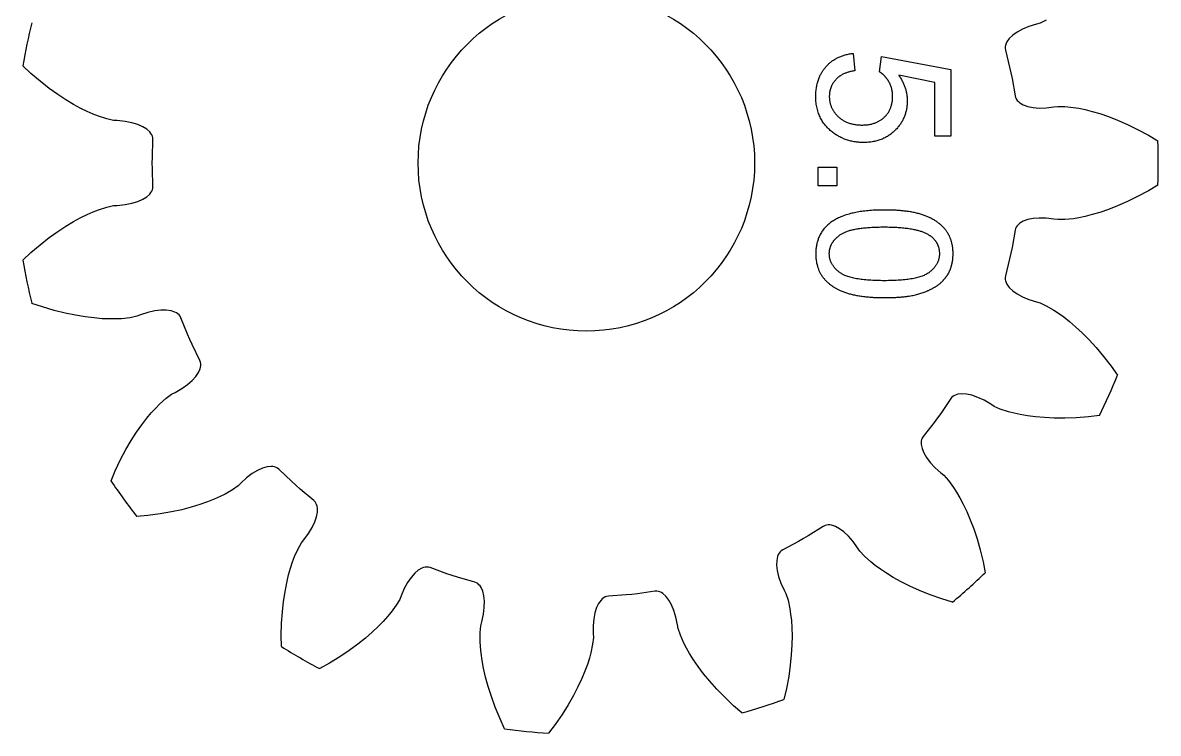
# Model space of a CAD drawing. Header units: millimetres. Extents: x 10 to 192, y -91 to 170.
# Drawn here: x 25.12 to 42, y 149.52 to 160.09 of the extents above; entities that cross this region are included whole.
import ezdxf

# ---------------------------------------------------------------- set-up
doc = ezdxf.new("R2010")
doc.units = ezdxf.units.MM
doc.layers.add('Sketch plane 01', color=7, linetype='Continuous')

msp = doc.modelspace()

# ---------------------------------------------------------------- linework, layer by layer
at = {"layer": 'Sketch plane 01'}
for p, q in [((39.982, 159.99), (39.901, 159.946)), ((39.982, 159.99), (39.901, 159.946)), ((40.078, 160.031), (39.982, 159.99)), ((40.078, 160.031), (39.982, 159.99)), ((40.188, 160.066), (40.078, 160.031)), ((40.188, 160.066), (40.078, 160.031)), ((40.244, 160.081), (40.188, 160.066)), ((40.244, 160.081), (40.188, 160.066)), ((40.336, 160.123), (40.244, 160.081)), ((40.336, 160.123), (40.244, 160.081)), ((39.785, 159.85), (39.749, 159.801)), ((39.785, 159.85), (39.749, 159.801)), ((39.836, 159.899), (39.785, 159.85)), ((39.836, 159.899), (39.785, 159.85)), ((39.901, 159.946), (39.836, 159.899)), ((39.901, 159.946), (39.836, 159.899)), ((39.724, 159.73), (39.723, 159.707)), ((39.724, 159.73), (39.723, 159.707)), ((39.723, 159.707), (39.727, 159.68)), ((39.723, 159.707), (39.727, 159.68)), ((39.729, 159.753), (39.724, 159.73)), ((39.729, 159.753), (39.724, 159.73)), ((39.727, 159.68), (39.791, 159.423)), ((39.727, 159.68), (39.791, 159.423)), ((39.737, 159.777), (39.729, 159.753)), ((39.737, 159.777), (39.729, 159.753)), ((39.749, 159.801), (39.737, 159.777)), ((39.749, 159.801), (39.737, 159.777)), ((37.467, 159.63), (37.489, 159.372)), ((37.858, 159.356), (37.888, 159.586)), ((37.888, 159.586), (38.915, 159.393)), ((25.244, 159.333), (25.124, 159.445)), ((25.244, 159.333), (25.124, 159.445)), ((25.383, 159.215), (25.244, 159.333)), ((25.383, 159.215), (25.244, 159.333)), ((38.915, 159.393), (38.915, 158.399)), ((39.791, 159.423), (39.809, 159.341)), ((39.791, 159.423), (39.809, 159.341)), ((39.809, 159.341), (39.826, 159.259)), ((39.809, 159.341), (39.826, 159.259)), ((25.516, 159.11), (25.383, 159.215)), ((25.516, 159.11), (25.383, 159.215)), ((38.681, 159.196), (38.143, 159.304)), ((38.681, 158.399), (38.681, 159.196)), ((39.826, 159.259), (39.872, 158.999)), ((39.826, 159.259), (39.872, 158.999)), ((25.644, 159.018), (25.516, 159.11)), ((25.644, 159.018), (25.516, 159.11)), ((25.765, 158.939), (25.644, 159.018)), ((25.765, 158.939), (25.644, 159.018)), ((39.872, 158.999), (39.88, 158.972)), ((39.872, 158.999), (39.88, 158.972)), ((25.881, 158.869), (25.765, 158.939)), ((25.881, 158.869), (25.765, 158.939)), ((25.986, 158.812), (25.881, 158.869)), ((25.986, 158.812), (25.881, 158.869)), ((26, 158.805), (25.986, 158.812)), ((26.083, 158.764), (25.986, 158.812)), ((39.88, 158.972), (39.89, 158.952)), ((39.88, 158.972), (39.89, 158.952)), ((39.89, 158.952), (39.904, 158.932)), ((39.89, 158.952), (39.904, 158.932)), ((39.904, 158.932), (39.921, 158.914)), ((39.904, 158.932), (39.921, 158.914)), ((39.921, 158.914), (39.942, 158.896)), ((39.921, 158.914), (39.942, 158.896)), ((39.942, 158.896), (39.994, 158.866)), ((39.942, 158.896), (39.994, 158.866)), ((39.994, 158.866), (40.06, 158.842)), ((39.994, 158.866), (40.06, 158.842)), ((40.06, 158.842), (40.139, 158.826)), ((40.06, 158.842), (40.139, 158.826)), ((40.139, 158.826), (40.231, 158.818)), ((40.139, 158.826), (40.231, 158.818)), ((40.231, 158.818), (40.335, 158.82)), ((40.231, 158.818), (40.335, 158.82)), ((40.335, 158.82), (40.45, 158.833)), ((40.335, 158.82), (40.45, 158.833)), ((40.45, 158.833), (40.507, 158.842)), ((40.45, 158.833), (40.507, 158.842)), ((40.507, 158.842), (40.609, 158.841)), ((40.507, 158.842), (40.609, 158.841)), ((40.609, 158.841), (40.738, 158.828)), ((40.609, 158.841), (40.738, 158.828)), ((40.738, 158.828), (40.82, 158.814)), ((40.738, 158.828), (40.82, 158.814)), ((40.82, 158.814), (40.914, 158.795)), ((40.82, 158.814), (40.914, 158.795)), ((26.171, 158.725), (26.083, 158.764)), ((26.171, 158.725), (26.083, 158.764)), ((26.248, 158.695), (26.171, 158.725)), ((26.248, 158.695), (26.171, 158.725)), ((26.372, 158.655), (26.248, 158.695)), ((26.372, 158.655), (26.248, 158.695)), ((26.471, 158.633), (26.372, 158.655)), ((26.471, 158.633), (26.372, 158.655)), ((40.914, 158.795), (41.018, 158.768)), ((40.914, 158.795), (41.018, 158.768)), ((41.018, 158.768), (41.133, 158.734)), ((41.018, 158.768), (41.133, 158.734)), ((41.133, 158.734), (41.261, 158.69)), ((41.133, 158.734), (41.261, 158.69)), ((41.261, 158.69), (41.396, 158.638)), ((41.261, 158.69), (41.396, 158.638)), ((41.396, 158.638), (41.54, 158.574)), ((41.396, 158.638), (41.54, 158.574)), ((26.528, 158.63), (26.471, 158.633)), ((26.528, 158.63), (26.471, 158.633)), ((26.644, 158.619), (26.528, 158.63)), ((26.644, 158.619), (26.528, 158.63)), ((26.746, 158.599), (26.644, 158.619)), ((26.746, 158.599), (26.644, 158.619)), ((26.834, 158.572), (26.746, 158.599)), ((26.834, 158.572), (26.746, 158.599)), ((26.908, 158.54), (26.834, 158.572)), ((26.908, 158.54), (26.834, 158.572)), ((26.968, 158.503), (26.908, 158.54)), ((26.968, 158.503), (26.908, 158.54)), ((27.013, 158.463), (26.968, 158.503)), ((27.013, 158.463), (26.968, 158.503)), ((41.54, 158.574), (41.692, 158.499)), ((41.54, 158.574), (41.692, 158.499)), ((41.692, 158.499), (41.853, 158.412)), ((41.692, 158.499), (41.853, 158.412)), ((27.029, 158.441), (27.013, 158.463)), ((27.029, 158.441), (27.013, 158.463)), ((27.043, 158.42), (27.029, 158.441)), ((27.043, 158.42), (27.029, 158.441)), ((27.052, 158.398), (27.043, 158.42)), ((27.052, 158.398), (27.043, 158.42)), ((27.051, 158.084), (27.059, 158.348)), ((27.051, 158.084), (27.059, 158.348)), ((27.058, 158.376), (27.052, 158.398)), ((27.058, 158.376), (27.052, 158.398)), ((27.059, 158.348), (27.058, 158.376)), ((27.059, 158.348), (27.058, 158.376)), ((38.915, 158.399), (38.681, 158.399)), ((41.853, 158.412), (41.994, 158.328)), ((41.853, 158.412), (41.994, 158.328)), ((27.05, 158), (27.051, 158.084)), ((27.05, 158), (27.051, 158.084)), ((27.051, 157.916), (27.05, 158)), ((27.051, 157.916), (27.05, 158)), ((27.059, 157.652), (27.051, 157.916)), ((27.059, 157.652), (27.051, 157.916)), ((36.944, 157.66), (36.944, 157.939)), ((36.944, 157.939), (37.223, 157.939)), ((37.223, 157.939), (37.223, 157.66)), ((27.052, 157.602), (27.058, 157.624)), ((27.052, 157.602), (27.058, 157.624)), ((27.058, 157.624), (27.059, 157.652)), ((27.058, 157.624), (27.059, 157.652)), ((37.223, 157.66), (36.944, 157.66)), ((41.994, 157.672), (41.853, 157.588)), ((41.994, 157.672), (41.853, 157.588)), ((26.834, 157.428), (26.908, 157.46)), ((26.834, 157.428), (26.908, 157.46)), ((26.908, 157.46), (26.968, 157.497)), ((26.908, 157.46), (26.968, 157.497)), ((26.968, 157.497), (27.013, 157.537)), ((26.968, 157.497), (27.013, 157.537)), ((27.013, 157.537), (27.029, 157.559)), ((27.013, 157.537), (27.029, 157.559)), ((27.029, 157.559), (27.043, 157.58)), ((27.029, 157.559), (27.043, 157.58)), ((27.043, 157.58), (27.052, 157.602)), ((27.043, 157.58), (27.052, 157.602)), ((41.692, 157.501), (41.54, 157.426)), ((41.692, 157.501), (41.54, 157.426)), ((41.853, 157.588), (41.692, 157.501)), ((41.853, 157.588), (41.692, 157.501)), ((26.171, 157.275), (26.248, 157.305)), ((26.171, 157.275), (26.248, 157.305)), ((26.248, 157.305), (26.372, 157.345)), ((26.248, 157.305), (26.372, 157.345)), ((26.248, 157.305), (26.248, 157.305)), ((26.372, 157.345), (26.471, 157.367)), ((26.372, 157.345), (26.471, 157.367)), ((26.471, 157.367), (26.528, 157.37)), ((26.471, 157.367), (26.528, 157.37)), ((26.528, 157.37), (26.644, 157.381)), ((26.528, 157.37), (26.644, 157.381)), ((26.644, 157.381), (26.746, 157.401)), ((26.644, 157.381), (26.746, 157.401)), ((26.746, 157.401), (26.834, 157.428)), ((26.746, 157.401), (26.834, 157.428)), ((41.261, 157.31), (41.133, 157.266)), ((41.261, 157.31), (41.133, 157.266)), ((41.396, 157.362), (41.261, 157.31)), ((41.396, 157.362), (41.261, 157.31)), ((41.54, 157.426), (41.396, 157.362)), ((41.54, 157.426), (41.396, 157.362)), ((25.765, 157.061), (25.881, 157.131)), ((25.765, 157.061), (25.881, 157.131)), ((25.881, 157.131), (25.986, 157.188)), ((25.881, 157.131), (25.986, 157.188)), ((25.986, 157.188), (26.083, 157.236)), ((25.986, 157.188), (26.083, 157.236)), ((26.083, 157.236), (26.171, 157.275)), ((26.083, 157.236), (26.171, 157.275)), ((39.994, 157.134), (39.942, 157.104)), ((39.994, 157.134), (39.942, 157.104)), ((40.06, 157.158), (39.994, 157.134)), ((40.06, 157.158), (39.994, 157.134)), ((40.139, 157.174), (40.06, 157.158)), ((40.139, 157.174), (40.06, 157.158)), ((40.231, 157.182), (40.139, 157.174)), ((40.231, 157.182), (40.139, 157.174)), ((40.335, 157.18), (40.231, 157.182)), ((40.335, 157.18), (40.231, 157.182)), ((40.45, 157.167), (40.335, 157.18)), ((40.45, 157.167), (40.335, 157.18)), ((40.507, 157.158), (40.45, 157.167)), ((40.507, 157.158), (40.45, 157.167)), ((40.609, 157.159), (40.507, 157.158)), ((40.609, 157.159), (40.507, 157.158)), ((40.738, 157.172), (40.609, 157.159)), ((40.738, 157.172), (40.609, 157.159)), ((40.82, 157.186), (40.738, 157.172)), ((40.82, 157.186), (40.738, 157.172)), ((40.914, 157.205), (40.82, 157.186)), ((40.914, 157.205), (40.82, 157.186)), ((41.018, 157.232), (40.914, 157.205)), ((41.018, 157.232), (40.914, 157.205)), ((41.133, 157.266), (41.018, 157.232)), ((41.133, 157.266), (41.018, 157.232)), ((25.516, 156.89), (25.644, 156.982)), ((25.516, 156.89), (25.644, 156.982)), ((25.644, 156.982), (25.765, 157.061)), ((25.644, 156.982), (25.765, 157.061)), ((39.872, 157.001), (39.826, 156.741)), ((39.872, 157.001), (39.826, 156.741)), ((39.88, 157.028), (39.872, 157.001)), ((39.88, 157.028), (39.872, 157.001)), ((39.89, 157.048), (39.88, 157.028)), ((39.89, 157.048), (39.88, 157.028)), ((39.904, 157.068), (39.89, 157.048)), ((39.904, 157.068), (39.89, 157.048)), ((39.921, 157.086), (39.904, 157.068)), ((39.921, 157.086), (39.904, 157.068)), ((39.942, 157.104), (39.921, 157.086)), ((39.942, 157.104), (39.921, 157.086)), ((25.244, 156.667), (25.383, 156.785)), ((25.244, 156.667), (25.383, 156.785)), ((25.383, 156.785), (25.516, 156.89)), ((25.383, 156.785), (25.516, 156.89)), ((25.124, 156.555), (25.244, 156.667)), ((25.124, 156.555), (25.244, 156.667)), ((39.809, 156.659), (39.791, 156.577)), ((39.809, 156.659), (39.791, 156.577)), ((39.826, 156.741), (39.809, 156.659)), ((39.826, 156.741), (39.809, 156.659)), ((39.791, 156.577), (39.727, 156.32)), ((39.791, 156.577), (39.727, 156.32)), ((39.727, 156.32), (39.723, 156.293)), ((39.727, 156.32), (39.723, 156.293)), ((39.723, 156.293), (39.724, 156.27)), ((39.723, 156.293), (39.724, 156.27)), ((39.724, 156.27), (39.729, 156.247)), ((39.724, 156.27), (39.729, 156.247)), ((39.729, 156.247), (39.737, 156.223)), ((39.729, 156.247), (39.737, 156.223)), ((39.737, 156.223), (39.749, 156.199)), ((39.737, 156.223), (39.749, 156.199)), ((39.749, 156.199), (39.785, 156.15)), ((39.749, 156.199), (39.785, 156.15)), ((39.785, 156.15), (39.836, 156.101)), ((39.785, 156.15), (39.836, 156.101)), ((39.836, 156.101), (39.901, 156.054)), ((39.836, 156.101), (39.901, 156.054)), ((39.901, 156.054), (39.982, 156.01)), ((39.901, 156.054), (39.982, 156.01)), ((39.982, 156.01), (40.078, 155.969)), ((39.982, 156.01), (40.078, 155.969)), ((40.078, 155.969), (40.188, 155.934)), ((40.078, 155.969), (40.188, 155.934)), ((25.416, 155.86), (25.26, 155.913)), ((25.416, 155.86), (25.26, 155.913)), ((25.591, 155.808), (25.416, 155.86)), ((25.591, 155.808), (25.416, 155.86)), ((25.755, 155.767), (25.591, 155.808)), ((25.755, 155.767), (25.591, 155.808)), ((26.985, 155.777), (26.875, 155.74)), ((26.985, 155.777), (26.875, 155.74)), ((27.086, 155.8), (26.985, 155.777)), ((27.086, 155.8), (26.985, 155.777)), ((27.177, 155.812), (27.086, 155.8)), ((27.177, 155.812), (27.086, 155.8)), ((27.258, 155.812), (27.177, 155.812)), ((27.258, 155.812), (27.177, 155.812)), ((27.328, 155.803), (27.258, 155.812)), ((27.328, 155.803), (27.258, 155.812)), ((27.385, 155.784), (27.328, 155.803)), ((27.385, 155.784), (27.328, 155.803)), ((27.409, 155.771), (27.385, 155.784)), ((27.409, 155.771), (27.385, 155.784)), ((27.43, 155.757), (27.409, 155.771)), ((27.43, 155.757), (27.409, 155.771)), ((40.188, 155.934), (40.244, 155.919)), ((40.188, 155.934), (40.244, 155.919)), ((40.244, 155.919), (40.336, 155.877)), ((40.244, 155.919), (40.336, 155.877)), ((40.336, 155.877), (40.449, 155.812)), ((40.336, 155.877), (40.449, 155.812)), ((40.449, 155.812), (40.518, 155.767)), ((40.449, 155.812), (40.518, 155.767)), ((25.91, 155.735), (25.755, 155.767)), ((25.91, 155.735), (25.755, 155.767)), ((26.052, 155.711), (25.91, 155.735)), ((26.052, 155.711), (25.91, 155.735)), ((26.186, 155.695), (26.052, 155.711)), ((26.186, 155.695), (26.052, 155.711)), ((26.306, 155.685), (26.186, 155.695)), ((26.306, 155.685), (26.186, 155.695)), ((26.414, 155.681), (26.306, 155.685)), ((26.414, 155.681), (26.306, 155.685)), ((26.51, 155.682), (26.414, 155.681)), ((26.51, 155.682), (26.414, 155.681)), ((26.592, 155.685), (26.51, 155.682)), ((26.592, 155.685), (26.51, 155.682)), ((26.721, 155.699), (26.592, 155.685)), ((26.721, 155.699), (26.592, 155.685)), ((26.821, 155.72), (26.721, 155.699)), ((26.821, 155.72), (26.721, 155.699)), ((26.875, 155.74), (26.821, 155.72)), ((26.875, 155.74), (26.821, 155.72)), ((27.448, 155.741), (27.43, 155.757)), ((27.448, 155.741), (27.43, 155.757)), ((27.462, 155.723), (27.448, 155.741)), ((27.462, 155.723), (27.448, 155.741)), ((27.475, 155.698), (27.462, 155.723)), ((27.475, 155.698), (27.462, 155.723)), ((27.574, 155.454), (27.475, 155.698)), ((27.574, 155.454), (27.475, 155.698)), ((40.518, 155.767), (40.596, 155.711)), ((40.518, 155.767), (40.596, 155.711)), ((40.596, 155.711), (40.681, 155.644)), ((40.596, 155.711), (40.681, 155.644)), ((40.681, 155.644), (40.772, 155.566)), ((40.681, 155.644), (40.772, 155.566)), ((27.608, 155.377), (27.574, 155.454)), ((27.608, 155.377), (27.574, 155.454)), ((40.772, 155.566), (40.871, 155.474)), ((40.772, 155.566), (40.871, 155.474)), ((40.871, 155.474), (40.972, 155.371)), ((40.871, 155.474), (40.972, 155.371)), ((27.642, 155.3), (27.608, 155.377)), ((27.642, 155.3), (27.608, 155.377)), ((27.758, 155.062), (27.642, 155.3)), ((27.758, 155.062), (27.642, 155.3)), ((40.972, 155.371), (41.078, 155.254)), ((40.972, 155.371), (41.078, 155.254)), ((41.078, 155.254), (41.187, 155.124)), ((41.078, 155.254), (41.187, 155.124)), ((41.187, 155.124), (41.298, 154.979)), ((41.187, 155.124), (41.298, 154.979)), ((27.737, 154.884), (27.762, 154.939)), ((27.737, 154.884), (27.762, 154.939)), ((27.767, 155.036), (27.758, 155.062)), ((27.767, 155.036), (27.758, 155.062)), ((27.762, 154.939), (27.768, 154.965)), ((27.762, 154.939), (27.768, 154.965)), ((27.771, 155.014), (27.767, 155.036)), ((27.771, 155.014), (27.767, 155.036)), ((27.768, 154.965), (27.772, 154.99)), ((27.768, 154.965), (27.772, 154.99)), ((27.772, 154.99), (27.771, 155.014)), ((27.772, 154.99), (27.771, 155.014)), ((41.298, 154.979), (41.393, 154.845)), ((41.298, 154.979), (41.393, 154.845)), ((27.573, 154.706), (27.643, 154.766)), ((27.573, 154.706), (27.643, 154.766)), ((27.643, 154.766), (27.698, 154.825)), ((27.643, 154.766), (27.698, 154.825)), ((27.698, 154.825), (27.737, 154.884)), ((27.698, 154.825), (27.737, 154.884)), ((27.336, 154.562), (27.387, 154.588)), ((27.336, 154.562), (27.387, 154.588)), ((27.387, 154.588), (27.488, 154.646)), ((27.387, 154.588), (27.488, 154.646)), ((27.488, 154.646), (27.573, 154.706)), ((27.488, 154.646), (27.573, 154.706)), ((27.158, 154.415), (27.254, 154.502)), ((27.158, 154.415), (27.254, 154.502)), ((27.254, 154.502), (27.336, 154.562)), ((27.254, 154.502), (27.336, 154.562)), ((38.915, 154.496), (38.767, 154.277)), ((38.915, 154.496), (38.767, 154.277)), ((38.933, 154.517), (38.915, 154.496)), ((38.933, 154.517), (38.915, 154.496)), ((38.95, 154.532), (38.933, 154.517)), ((38.95, 154.532), (38.933, 154.517)), ((38.971, 154.544), (38.95, 154.532)), ((38.971, 154.544), (38.95, 154.532)), ((38.994, 154.554), (38.971, 154.544)), ((38.994, 154.554), (38.971, 154.544)), ((39.02, 154.561), (38.994, 154.554)), ((39.02, 154.561), (38.994, 154.554)), ((39.08, 154.567), (39.02, 154.561)), ((39.08, 154.567), (39.02, 154.561)), ((39.15, 154.562), (39.08, 154.567)), ((39.15, 154.562), (39.08, 154.567)), ((39.229, 154.545), (39.15, 154.562)), ((39.229, 154.545), (39.15, 154.562)), ((39.316, 154.515), (39.229, 154.545)), ((39.316, 154.515), (39.229, 154.545)), ((39.411, 154.471), (39.316, 154.515)), ((39.411, 154.471), (39.316, 154.515)), ((39.511, 154.412), (39.411, 154.471)), ((39.511, 154.412), (39.411, 154.471)), ((26.966, 154.203), (27.035, 154.285)), ((26.966, 154.203), (27.035, 154.285)), ((27.035, 154.285), (27.1, 154.356)), ((27.035, 154.285), (27.1, 154.356)), ((27.1, 154.356), (27.158, 154.415)), ((27.1, 154.356), (27.158, 154.415)), ((38.767, 154.277), (38.718, 154.209)), ((38.767, 154.277), (38.718, 154.209)), ((39.559, 154.381), (39.511, 154.412)), ((39.559, 154.381), (39.511, 154.412)), ((39.652, 154.34), (39.559, 154.381)), ((39.652, 154.34), (39.559, 154.381)), ((39.776, 154.3), (39.652, 154.34)), ((39.776, 154.3), (39.652, 154.34)), ((39.856, 154.279), (39.776, 154.3)), ((39.856, 154.279), (39.776, 154.3)), ((39.949, 154.259), (39.856, 154.279)), ((39.949, 154.259), (39.856, 154.279)), ((40.056, 154.24), (39.949, 154.259)), ((40.056, 154.24), (39.949, 154.259)), ((26.815, 153.996), (26.893, 154.107)), ((26.815, 153.996), (26.893, 154.107)), ((26.893, 154.107), (26.966, 154.203)), ((26.893, 154.107), (26.966, 154.203)), ((38.668, 154.141), (38.506, 153.933)), ((38.668, 154.141), (38.506, 153.933)), ((38.718, 154.209), (38.668, 154.141)), ((38.718, 154.209), (38.668, 154.141)), ((40.175, 154.224), (40.056, 154.24)), ((40.175, 154.224), (40.056, 154.24)), ((40.31, 154.213), (40.175, 154.224)), ((40.31, 154.213), (40.175, 154.224)), ((40.454, 154.206), (40.31, 154.213)), ((40.454, 154.206), (40.31, 154.213)), ((40.611, 154.205), (40.454, 154.206)), ((40.611, 154.205), (40.454, 154.206)), ((40.781, 154.212), (40.611, 154.205)), ((40.781, 154.212), (40.611, 154.205)), ((40.963, 154.226), (40.781, 154.212)), ((40.963, 154.226), (40.781, 154.212)), ((41.126, 154.246), (40.963, 154.226)), ((41.126, 154.246), (40.963, 154.226)), ((26.737, 153.875), (26.815, 153.996)), ((26.737, 153.875), (26.815, 153.996)), ((38.506, 153.933), (38.491, 153.909)), ((38.506, 153.933), (38.491, 153.909)), ((26.658, 153.739), (26.737, 153.875)), ((26.658, 153.739), (26.737, 153.875)), ((38.477, 153.865), (38.475, 153.84)), ((38.477, 153.865), (38.475, 153.84)), ((38.475, 153.84), (38.477, 153.813)), ((38.475, 153.84), (38.477, 153.813)), ((38.483, 153.888), (38.477, 153.865)), ((38.483, 153.888), (38.477, 153.865)), ((38.477, 153.813), (38.489, 153.753)), ((38.477, 153.813), (38.489, 153.753)), ((38.491, 153.909), (38.483, 153.888)), ((38.491, 153.909), (38.483, 153.888)), ((38.489, 153.753), (38.515, 153.688)), ((38.489, 153.753), (38.515, 153.688)), ((26.5, 153.424), (26.579, 153.589)), ((26.5, 153.424), (26.579, 153.589)), ((26.579, 153.589), (26.658, 153.739)), ((26.579, 153.589), (26.658, 153.739)), ((38.515, 153.688), (38.556, 153.619)), ((38.515, 153.688), (38.556, 153.619)), ((38.556, 153.619), (38.612, 153.545)), ((38.556, 153.619), (38.612, 153.545)), ((26.436, 153.273), (26.5, 153.424)), ((26.436, 153.273), (26.5, 153.424)), ((28.614, 153.429), (28.535, 153.382)), ((28.614, 153.429), (28.535, 153.382)), ((28.688, 153.463), (28.614, 153.429)), ((28.688, 153.463), (28.614, 153.429)), ((28.755, 153.482), (28.688, 153.463)), ((28.755, 153.482), (28.688, 153.463)), ((28.815, 153.488), (28.755, 153.482)), ((28.815, 153.488), (28.755, 153.482)), ((28.842, 153.487), (28.815, 153.488)), ((28.842, 153.487), (28.815, 153.488)), ((28.867, 153.482), (28.842, 153.487)), ((28.867, 153.482), (28.842, 153.487)), ((28.89, 153.474), (28.867, 153.482)), ((28.89, 153.474), (28.867, 153.482)), ((28.91, 153.464), (28.89, 153.474)), ((28.91, 153.464), (28.89, 153.474)), ((28.932, 153.447), (28.91, 153.464)), ((28.932, 153.447), (28.91, 153.464)), ((29.122, 153.263), (28.932, 153.447)), ((29.122, 153.263), (28.932, 153.447)), ((38.612, 153.545), (38.683, 153.469)), ((38.612, 153.545), (38.683, 153.469)), ((38.683, 153.469), (38.77, 153.392)), ((38.683, 153.469), (38.77, 153.392)), ((28.367, 153.241), (28.326, 153.2)), ((28.367, 153.241), (28.326, 153.2)), ((28.452, 153.319), (28.367, 153.241)), ((28.452, 153.319), (28.367, 153.241)), ((28.535, 153.382), (28.452, 153.319)), ((28.535, 153.382), (28.452, 153.319)), ((29.184, 153.207), (29.122, 153.263)), ((29.184, 153.207), (29.122, 153.263)), ((38.77, 153.392), (38.814, 153.356)), ((38.77, 153.392), (38.814, 153.356)), ((38.814, 153.356), (38.882, 153.28)), ((38.814, 153.356), (38.882, 153.28)), ((38.882, 153.28), (38.958, 153.175)), ((38.882, 153.28), (38.958, 153.175)), ((28.131, 153.076), (28.057, 153.039)), ((28.131, 153.076), (28.057, 153.039)), ((28.243, 153.141), (28.131, 153.076)), ((28.243, 153.141), (28.131, 153.076)), ((28.326, 153.2), (28.243, 153.141)), ((28.326, 153.2), (28.243, 153.141)), ((29.247, 153.151), (29.184, 153.207)), ((29.247, 153.151), (29.184, 153.207)), ((29.449, 152.981), (29.247, 153.151)), ((29.449, 152.981), (29.247, 153.151)), ((38.958, 153.175), (39.003, 153.105)), ((38.958, 153.175), (39.003, 153.105)), ((39.003, 153.105), (39.051, 153.022)), ((39.003, 153.105), (39.051, 153.022)), ((27.756, 152.919), (27.627, 152.88)), ((27.756, 152.919), (27.627, 152.88)), ((27.869, 152.959), (27.756, 152.919)), ((27.869, 152.959), (27.756, 152.919)), ((27.969, 152.999), (27.869, 152.959)), ((27.969, 152.999), (27.869, 152.959)), ((28.057, 153.039), (27.969, 152.999)), ((28.057, 153.039), (27.969, 152.999)), ((29.468, 152.961), (29.449, 152.981)), ((29.468, 152.961), (29.449, 152.981)), ((29.481, 152.942), (29.468, 152.961)), ((29.481, 152.942), (29.468, 152.961)), ((29.491, 152.92), (29.481, 152.942)), ((29.491, 152.92), (29.481, 152.942)), ((29.498, 152.896), (29.491, 152.92)), ((29.498, 152.896), (29.491, 152.92)), ((39.051, 153.022), (39.102, 152.927)), ((39.051, 153.022), (39.102, 152.927)), ((39.102, 152.927), (39.153, 152.819)), ((39.102, 152.927), (39.153, 152.819)), ((26.985, 152.757), (26.821, 152.742)), ((26.985, 152.757), (26.821, 152.742)), ((27.166, 152.781), (26.985, 152.757)), ((27.166, 152.781), (26.985, 152.757)), ((27.333, 152.81), (27.166, 152.781)), ((27.333, 152.81), (27.166, 152.781)), ((27.487, 152.843), (27.333, 152.81)), ((27.487, 152.843), (27.333, 152.81)), ((27.627, 152.88), (27.487, 152.843)), ((27.627, 152.88), (27.487, 152.843)), ((29.465, 152.663), (29.491, 152.74)), ((29.465, 152.663), (29.491, 152.74)), ((29.491, 152.74), (29.503, 152.809)), ((29.491, 152.74), (29.503, 152.809)), ((29.503, 152.869), (29.498, 152.896)), ((29.503, 152.869), (29.498, 152.896)), ((29.503, 152.809), (29.503, 152.869)), ((29.503, 152.809), (29.503, 152.869)), ((39.153, 152.819), (39.206, 152.694)), ((39.153, 152.819), (39.206, 152.694)), ((29.372, 152.491), (29.426, 152.58)), ((29.372, 152.491), (29.426, 152.58)), ((29.426, 152.58), (29.465, 152.663)), ((29.426, 152.58), (29.465, 152.663)), ((37.022, 152.596), (36.798, 152.457)), ((37.022, 152.596), (36.798, 152.457)), ((37.047, 152.609), (37.022, 152.596)), ((37.047, 152.609), (37.022, 152.596)), ((37.068, 152.615), (37.047, 152.609)), ((37.068, 152.615), (37.047, 152.609)), ((37.092, 152.618), (37.068, 152.615)), ((37.092, 152.618), (37.068, 152.615)), ((37.117, 152.617), (37.092, 152.618)), ((37.117, 152.617), (37.092, 152.618)), ((37.144, 152.613), (37.117, 152.617)), ((37.144, 152.613), (37.117, 152.617)), ((37.202, 152.594), (37.144, 152.613)), ((37.202, 152.594), (37.144, 152.613)), ((37.264, 152.561), (37.202, 152.594)), ((37.264, 152.561), (37.202, 152.594)), ((37.329, 152.513), (37.264, 152.561)), ((37.329, 152.513), (37.264, 152.561)), ((39.206, 152.694), (39.257, 152.559)), ((39.206, 152.694), (39.257, 152.559)), ((29.267, 152.353), (29.303, 152.397)), ((29.267, 152.353), (29.303, 152.397)), ((29.303, 152.397), (29.372, 152.491)), ((29.303, 152.397), (29.372, 152.491)), ((36.725, 152.414), (36.652, 152.373)), ((36.725, 152.414), (36.652, 152.373)), ((36.798, 152.457), (36.725, 152.414)), ((36.798, 152.457), (36.725, 152.414)), ((37.396, 152.45), (37.329, 152.513)), ((37.396, 152.45), (37.329, 152.513)), ((37.464, 152.372), (37.396, 152.45)), ((37.464, 152.372), (37.396, 152.45)), ((39.257, 152.559), (39.306, 152.409)), ((39.257, 152.559), (39.306, 152.409)), ((39.306, 152.409), (39.353, 152.246)), ((39.306, 152.409), (39.353, 152.246)), ((29.164, 152.146), (29.217, 152.264)), ((29.164, 152.146), (29.217, 152.264)), ((29.217, 152.264), (29.267, 152.353)), ((29.217, 152.264), (29.267, 152.353)), ((36.396, 152.233), (36.38, 152.217)), ((36.396, 152.233), (36.38, 152.217)), ((36.419, 152.248), (36.396, 152.233)), ((36.419, 152.248), (36.396, 152.233)), ((36.652, 152.373), (36.419, 152.248)), ((36.652, 152.373), (36.419, 152.248)), ((37.532, 152.278), (37.464, 152.372)), ((37.532, 152.278), (37.464, 152.372)), ((37.563, 152.229), (37.532, 152.278)), ((37.563, 152.229), (37.532, 152.278)), ((37.632, 152.154), (37.563, 152.229)), ((37.632, 152.154), (37.563, 152.229)), ((39.353, 152.246), (39.395, 152.069)), ((39.353, 152.246), (39.395, 152.069)), ((29.105, 151.977), (29.135, 152.068)), ((29.105, 151.977), (29.135, 152.068)), ((29.135, 152.068), (29.164, 152.146)), ((29.135, 152.068), (29.164, 152.146)), ((36.33, 152.091), (36.328, 152.021)), ((36.33, 152.091), (36.328, 152.021)), ((36.343, 152.15), (36.33, 152.091)), ((36.343, 152.15), (36.33, 152.091)), ((36.353, 152.176), (36.343, 152.15)), ((36.353, 152.176), (36.343, 152.15)), ((36.365, 152.198), (36.353, 152.176)), ((36.365, 152.198), (36.353, 152.176)), ((36.38, 152.217), (36.365, 152.198)), ((36.38, 152.217), (36.365, 152.198)), ((37.728, 152.067), (37.632, 152.154)), ((37.728, 152.067), (37.632, 152.154)), ((37.793, 152.015), (37.728, 152.067)), ((37.793, 152.015), (37.728, 152.067)), ((39.395, 152.069), (39.427, 151.907)), ((39.395, 152.069), (39.427, 151.907)), ((29.075, 151.873), (29.105, 151.977)), ((29.075, 151.873), (29.105, 151.977)), ((30.949, 151.898), (30.896, 151.837)), ((30.949, 151.898), (30.896, 151.837)), ((31.003, 151.943), (30.949, 151.898)), ((31.003, 151.943), (30.949, 151.898)), ((31.055, 151.973), (31.003, 151.943)), ((31.055, 151.973), (31.003, 151.943)), ((31.081, 151.983), (31.055, 151.973)), ((31.081, 151.983), (31.055, 151.973)), ((31.105, 151.988), (31.081, 151.983)), ((31.105, 151.988), (31.081, 151.983)), ((31.129, 151.99), (31.105, 151.988)), ((31.129, 151.99), (31.105, 151.988)), ((31.152, 151.989), (31.129, 151.99)), ((31.152, 151.989), (31.129, 151.99)), ((31.179, 151.982), (31.152, 151.989)), ((31.179, 151.982), (31.152, 151.989)), ((31.427, 151.892), (31.179, 151.982)), ((31.427, 151.892), (31.179, 151.982)), ((31.507, 151.866), (31.427, 151.892)), ((31.507, 151.866), (31.427, 151.892)), ((36.328, 152.021), (36.337, 151.941)), ((36.328, 152.021), (36.337, 151.941)), ((36.337, 151.941), (36.358, 151.851)), ((36.337, 151.941), (36.358, 151.851)), ((37.87, 151.959), (37.793, 152.015)), ((37.87, 151.959), (37.793, 152.015)), ((37.96, 151.899), (37.87, 151.959)), ((37.96, 151.899), (37.87, 151.959)), ((38.062, 151.836), (37.96, 151.899)), ((38.062, 151.836), (37.96, 151.899)), ((29.022, 151.623), (29.047, 151.756)), ((29.022, 151.623), (29.047, 151.756)), ((29.047, 151.756), (29.075, 151.873)), ((29.047, 151.756), (29.075, 151.873)), ((30.843, 151.761), (30.793, 151.671)), ((30.843, 151.761), (30.793, 151.671)), ((30.896, 151.837), (30.843, 151.761)), ((30.896, 151.837), (30.843, 151.761)), ((31.587, 151.84), (31.507, 151.866)), ((31.587, 151.84), (31.507, 151.866)), ((31.841, 151.767), (31.587, 151.84)), ((31.841, 151.767), (31.587, 151.84)), ((31.866, 151.757), (31.841, 151.767)), ((31.866, 151.757), (31.841, 151.767)), ((31.886, 151.745), (31.866, 151.757)), ((31.886, 151.745), (31.866, 151.757)), ((31.904, 151.729), (31.886, 151.745)), ((31.904, 151.729), (31.886, 151.745)), ((31.92, 151.71), (31.904, 151.729)), ((31.92, 151.71), (31.904, 151.729)), ((36.358, 151.851), (36.392, 151.753)), ((36.358, 151.851), (36.392, 151.753)), ((36.392, 151.753), (36.44, 151.647)), ((36.392, 151.753), (36.44, 151.647)), ((38.181, 151.77), (38.062, 151.836)), ((38.181, 151.77), (38.062, 151.836)), ((38.309, 151.706), (38.181, 151.77)), ((38.309, 151.706), (38.181, 151.77)), ((29, 151.481), (29.022, 151.623)), ((29, 151.481), (29.022, 151.623)), ((30.746, 151.564), (30.726, 151.511)), ((30.746, 151.564), (30.726, 151.511)), ((30.793, 151.671), (30.746, 151.564)), ((30.793, 151.671), (30.746, 151.564)), ((31.935, 151.687), (31.92, 151.71)), ((31.935, 151.687), (31.92, 151.71)), ((31.96, 151.632), (31.935, 151.687)), ((31.96, 151.632), (31.935, 151.687)), ((31.977, 151.564), (31.96, 151.632)), ((31.977, 151.564), (31.96, 151.632)), ((31.985, 151.483), (31.977, 151.564)), ((31.985, 151.483), (31.977, 151.564)), ((33.8, 151.554), (33.778, 151.546)), ((33.8, 151.554), (33.778, 151.546)), ((33.827, 151.558), (33.8, 151.554)), ((33.827, 151.558), (33.8, 151.554)), ((34.091, 151.577), (33.827, 151.558)), ((34.091, 151.577), (33.827, 151.558)), ((34.174, 151.585), (34.091, 151.577)), ((34.174, 151.585), (34.091, 151.577)), ((34.258, 151.595), (34.174, 151.585)), ((34.258, 151.595), (34.174, 151.585)), ((34.519, 151.631), (34.258, 151.595)), ((34.519, 151.631), (34.258, 151.595)), ((34.547, 151.632), (34.519, 151.631)), ((34.547, 151.632), (34.519, 151.631)), ((34.57, 151.629), (34.547, 151.632)), ((34.57, 151.629), (34.547, 151.632)), ((34.592, 151.622), (34.57, 151.629)), ((34.592, 151.622), (34.57, 151.629)), ((34.615, 151.611), (34.592, 151.622)), ((34.615, 151.611), (34.592, 151.622)), ((34.638, 151.597), (34.615, 151.611)), ((34.638, 151.597), (34.615, 151.611)), ((34.683, 151.556), (34.638, 151.597)), ((34.683, 151.556), (34.638, 151.597)), ((34.726, 151.501), (34.683, 151.556)), ((34.726, 151.501), (34.683, 151.556)), ((36.44, 151.647), (36.466, 151.596)), ((36.44, 151.647), (36.466, 151.596)), ((36.466, 151.596), (36.497, 151.499)), ((36.466, 151.596), (36.497, 151.499)), ((38.453, 151.641), (38.309, 151.706)), ((38.453, 151.641), (38.309, 151.706)), ((38.61, 151.578), (38.453, 151.641)), ((38.61, 151.578), (38.453, 151.641)), ((38.783, 151.517), (38.61, 151.578)), ((38.783, 151.517), (38.61, 151.578)), ((28.983, 151.324), (29, 151.481)), ((28.983, 151.324), (29, 151.481)), ((30.674, 151.423), (30.598, 151.318)), ((30.674, 151.423), (30.598, 151.318)), ((30.726, 151.511), (30.674, 151.423)), ((30.726, 151.511), (30.674, 151.423)), ((31.97, 151.288), (31.983, 151.391)), ((31.97, 151.288), (31.983, 151.391)), ((31.983, 151.391), (31.985, 151.483)), ((31.983, 151.391), (31.985, 151.483)), ((33.652, 151.388), (33.627, 151.311)), ((33.652, 151.388), (33.627, 151.311)), ((33.683, 151.451), (33.652, 151.388)), ((33.683, 151.451), (33.652, 151.388)), ((33.718, 151.5), (33.683, 151.451)), ((33.718, 151.5), (33.683, 151.451)), ((33.737, 151.519), (33.718, 151.5)), ((33.737, 151.519), (33.718, 151.5)), ((33.758, 151.534), (33.737, 151.519)), ((33.758, 151.534), (33.737, 151.519)), ((33.778, 151.546), (33.758, 151.534)), ((33.778, 151.546), (33.758, 151.534)), ((34.766, 151.43), (34.726, 151.501)), ((34.766, 151.43), (34.726, 151.501)), ((34.802, 151.345), (34.766, 151.43)), ((34.802, 151.345), (34.766, 151.43)), ((36.497, 151.499), (36.524, 151.372)), ((36.497, 151.499), (36.524, 151.372)), ((38.94, 151.469), (38.783, 151.517)), ((38.94, 151.469), (38.783, 151.517)), ((28.971, 151.155), (28.983, 151.324)), ((28.971, 151.155), (28.983, 151.324)), ((30.545, 151.254), (30.482, 151.182)), ((30.545, 151.254), (30.482, 151.182)), ((30.598, 151.318), (30.545, 151.254)), ((30.598, 151.318), (30.545, 151.254)), ((31.945, 151.175), (31.97, 151.288)), ((31.945, 151.175), (31.97, 151.288)), ((33.61, 151.22), (33.601, 151.117)), ((33.61, 151.22), (33.601, 151.117)), ((33.627, 151.311), (33.61, 151.22)), ((33.627, 151.311), (33.61, 151.22)), ((34.832, 151.246), (34.802, 151.345)), ((34.832, 151.246), (34.802, 151.345)), ((34.856, 151.132), (34.832, 151.246)), ((34.856, 151.132), (34.832, 151.246)), ((36.524, 151.372), (36.536, 151.29)), ((36.524, 151.372), (36.536, 151.29)), ((36.536, 151.29), (36.547, 151.195)), ((36.536, 151.29), (36.547, 151.195)), ((28.967, 150.973), (28.971, 151.155)), ((28.967, 150.973), (28.971, 151.155)), ((30.406, 151.105), (30.319, 151.022)), ((30.406, 151.105), (30.319, 151.022)), ((30.482, 151.182), (30.406, 151.105)), ((30.482, 151.182), (30.406, 151.105)), ((31.92, 151.018), (31.93, 151.119)), ((31.92, 151.018), (31.93, 151.119)), ((31.93, 151.119), (31.945, 151.175)), ((31.93, 151.119), (31.945, 151.175)), ((33.601, 151.117), (33.602, 151.001)), ((33.601, 151.117), (33.602, 151.001)), ((34.865, 151.076), (34.856, 151.132)), ((34.865, 151.076), (34.856, 151.132)), ((34.897, 150.979), (34.865, 151.076)), ((34.897, 150.979), (34.865, 151.076)), ((36.547, 151.195), (36.554, 151.087)), ((36.547, 151.195), (36.554, 151.087)), ((36.554, 151.087), (36.557, 150.967)), ((36.554, 151.087), (36.557, 150.967)), ((28.969, 150.808), (28.967, 150.973)), ((28.969, 150.808), (28.967, 150.973)), ((30.217, 150.933), (30.105, 150.843)), ((30.217, 150.933), (30.105, 150.843)), ((30.319, 151.022), (30.217, 150.933)), ((30.319, 151.022), (30.217, 150.933)), ((31.92, 150.888), (31.92, 151.018)), ((31.92, 150.888), (31.92, 151.018)), ((31.925, 150.805), (31.92, 150.888)), ((31.925, 150.805), (31.92, 150.888)), ((33.605, 150.943), (33.593, 150.842)), ((33.605, 150.943), (33.593, 150.842)), ((33.602, 151.001), (33.605, 150.943)), ((33.602, 151.001), (33.605, 150.943)), ((34.949, 150.86), (34.897, 150.979)), ((34.949, 150.86), (34.897, 150.979)), ((36.557, 150.967), (36.555, 150.832)), ((36.557, 150.967), (36.555, 150.832)), ((29.977, 150.75), (29.836, 150.656)), ((29.977, 150.75), (29.836, 150.656)), ((30.105, 150.843), (29.977, 150.75)), ((30.105, 150.843), (29.977, 150.75)), ((31.935, 150.71), (31.925, 150.805)), ((31.935, 150.71), (31.925, 150.805)), ((31.95, 150.603), (31.935, 150.71)), ((31.95, 150.603), (31.935, 150.71)), ((33.567, 150.715), (33.545, 150.635)), ((33.567, 150.715), (33.545, 150.635)), ((33.593, 150.842), (33.567, 150.715)), ((33.593, 150.842), (33.567, 150.715)), ((34.987, 150.787), (34.949, 150.86)), ((34.987, 150.787), (34.949, 150.86)), ((35.035, 150.704), (34.987, 150.787)), ((35.035, 150.704), (34.987, 150.787)), ((36.555, 150.832), (36.546, 150.688)), ((36.555, 150.832), (36.546, 150.688)), ((29.681, 150.56), (29.537, 150.48)), ((29.681, 150.56), (29.537, 150.48)), ((29.836, 150.656), (29.681, 150.56)), ((29.836, 150.656), (29.681, 150.56)), ((31.972, 150.485), (31.95, 150.603)), ((31.972, 150.485), (31.95, 150.603)), ((33.516, 150.544), (33.478, 150.443)), ((33.516, 150.544), (33.478, 150.443)), ((33.545, 150.635), (33.516, 150.544)), ((33.545, 150.635), (33.516, 150.544)), ((35.092, 150.612), (35.035, 150.704)), ((35.092, 150.612), (35.035, 150.704)), ((35.161, 150.513), (35.092, 150.612)), ((35.161, 150.513), (35.092, 150.612)), ((36.546, 150.688), (36.531, 150.531)), ((36.546, 150.688), (36.531, 150.531)), ((32.002, 150.353), (31.972, 150.485)), ((32.002, 150.353), (31.972, 150.485)), ((33.478, 150.443), (33.432, 150.332)), ((33.478, 150.443), (33.432, 150.332)), ((35.242, 150.405), (35.161, 150.513)), ((35.242, 150.405), (35.161, 150.513)), ((35.333, 150.294), (35.242, 150.405)), ((35.333, 150.294), (35.242, 150.405)), ((36.531, 150.531), (36.507, 150.363)), ((36.531, 150.531), (36.507, 150.363)), ((32.04, 150.214), (32.002, 150.353)), ((32.04, 150.214), (32.002, 150.353)), ((32.089, 150.064), (32.04, 150.214)), ((32.089, 150.064), (32.04, 150.214)), ((33.375, 150.209), (33.309, 150.081)), ((33.375, 150.209), (33.309, 150.081)), ((33.432, 150.332), (33.375, 150.209)), ((33.432, 150.332), (33.375, 150.209)), ((35.438, 150.176), (35.333, 150.294)), ((35.438, 150.176), (35.333, 150.294)), ((36.507, 150.363), (36.473, 150.184)), ((36.507, 150.363), (36.473, 150.184)), ((32.147, 149.905), (32.089, 150.064)), ((32.147, 149.905), (32.089, 150.064)), ((33.309, 150.081), (33.231, 149.944)), ((33.309, 150.081), (33.231, 149.944)), ((35.557, 150.054), (35.438, 150.176)), ((35.557, 150.054), (35.438, 150.176)), ((35.689, 149.929), (35.557, 150.054)), ((35.689, 149.929), (35.557, 150.054)), ((36.473, 150.184), (36.437, 150.023)), ((36.473, 150.184), (36.437, 150.023)), ((32.217, 149.736), (32.147, 149.905)), ((32.217, 149.736), (32.147, 149.905)), ((33.231, 149.944), (33.14, 149.8)), ((33.231, 149.944), (33.14, 149.8)), ((35.813, 149.821), (35.689, 149.929)), ((35.813, 149.821), (35.689, 149.929)), ((32.286, 149.587), (32.217, 149.736)), ((32.286, 149.587), (32.217, 149.736)), ((33.14, 149.8), (33.037, 149.65)), ((33.14, 149.8), (33.037, 149.65)), ((33.037, 149.65), (32.938, 149.519)), ((33.037, 149.65), (32.938, 149.519))]:
    msp.add_line(p, q, dxfattribs=at)
msp.add_circle((33.5, 158), 2.5, dxfattribs=at)
msp.add_circle((33.5, 158), 2.5, dxfattribs=at)
for start, end in [(165.7886, 170.2114), (165.7886, 170.2114), (357.7886, 2.2114), (357.7886, 2.2114), (189.7886, 194.2114), (189.7886, 194.2114), (333.7886, 338.2114), (333.7886, 338.2114), (213.7886, 218.2114), (213.7886, 218.2114), (309.7886, 314.2114), (309.7886, 314.2114), (237.7886, 242.2114), (237.7886, 242.2114), (285.7886, 290.2114), (285.7886, 290.2114), (261.7886, 266.2114), (261.7886, 266.2114)]:
    msp.add_arc((33.5, 158), 8.5, start, end, dxfattribs=at)
for points, knots in [([(38.143, 159.304), (38.269, 159.124), (38.269, 158.927), (38.269, 158.665), (38.088, 158.485), (37.906, 158.305), (37.621, 158.305), (37.35, 158.305), (37.152, 158.463), (36.91, 158.655), (36.91, 158.988), (36.91, 159.261), (37.062, 159.433), (37.215, 159.605), (37.467, 159.63)], [0, 0, 0, 0.111378, 0.111378, 0.258859, 0.258859, 0.406339, 0.406339, 0.546763, 0.546763, 0.718487, 0.718487, 0.859243, 0.859243, 1, 1, 1]), ([(37.206, 159.239), (37.111, 159.135), (37.111, 158.988), (37.111, 158.811), (37.245, 158.688), (37.379, 158.565), (37.599, 158.565), (37.809, 158.565), (37.931, 158.683), (38.052, 158.801), (38.052, 158.992), (38.052, 159.111), (37.998, 159.206), (37.944, 159.301), (37.858, 159.356)], [0, 0, 0, 0.140487, 0.140487, 0.309592, 0.309592, 0.478697, 0.478697, 0.639451, 0.639451, 0.800206, 0.800206, 0.900103, 0.900103, 1, 1, 1]), ([(38.833, 157.012), (38.95, 156.868), (38.95, 156.65), (38.95, 156.489), (38.886, 156.368), (38.821, 156.246), (38.699, 156.167), (38.577, 156.088), (38.402, 156.043), (38.227, 155.998), (37.929, 155.998), (37.578, 155.998), (37.362, 156.07), (37.145, 156.143), (37.028, 156.286), (36.91, 156.43), (36.91, 156.65), (36.91, 156.939), (37.117, 157.104), (37.366, 157.301), (37.929, 157.301), (38.284, 157.301), (38.5, 157.229), (38.716, 157.156), (38.833, 157.012)], [0, 0, 0, 0.092268, 0.092268, 0.160315, 0.160315, 0.228363, 0.228363, 0.29641, 0.29641, 0.364457, 0.364457, 0.444991, 0.444991, 0.525524, 0.525524, 0.606057, 0.606057, 0.712101, 0.712101, 0.839542, 0.839542, 0.919771, 0.919771, 1, 1, 1]), ([(37.111, 156.65), (37.111, 156.481), (37.275, 156.366), (37.439, 156.25), (37.929, 156.25), (38.423, 156.25), (38.585, 156.366), (38.747, 156.481), (38.747, 156.653), (38.747, 156.822), (38.604, 156.922), (38.422, 157.049), (37.929, 157.049), (37.437, 157.049), (37.274, 156.934), (37.111, 156.819), (37.111, 156.65)], [0, 0, 0, 0.11402, 0.11402, 0.22804, 0.22804, 0.342694, 0.342694, 0.457347, 0.457347, 0.570181, 0.570181, 0.713454, 0.713454, 0.856727, 0.856727, 1, 1, 1])]:
    msp.add_open_spline(points, degree=2, knots=knots, dxfattribs=at)
msp.add_open_spline([(37.489, 159.372), (37.301, 159.344), (37.206, 159.239)], degree=2, dxfattribs=at)

doc.saveas('drawing.dxf')
